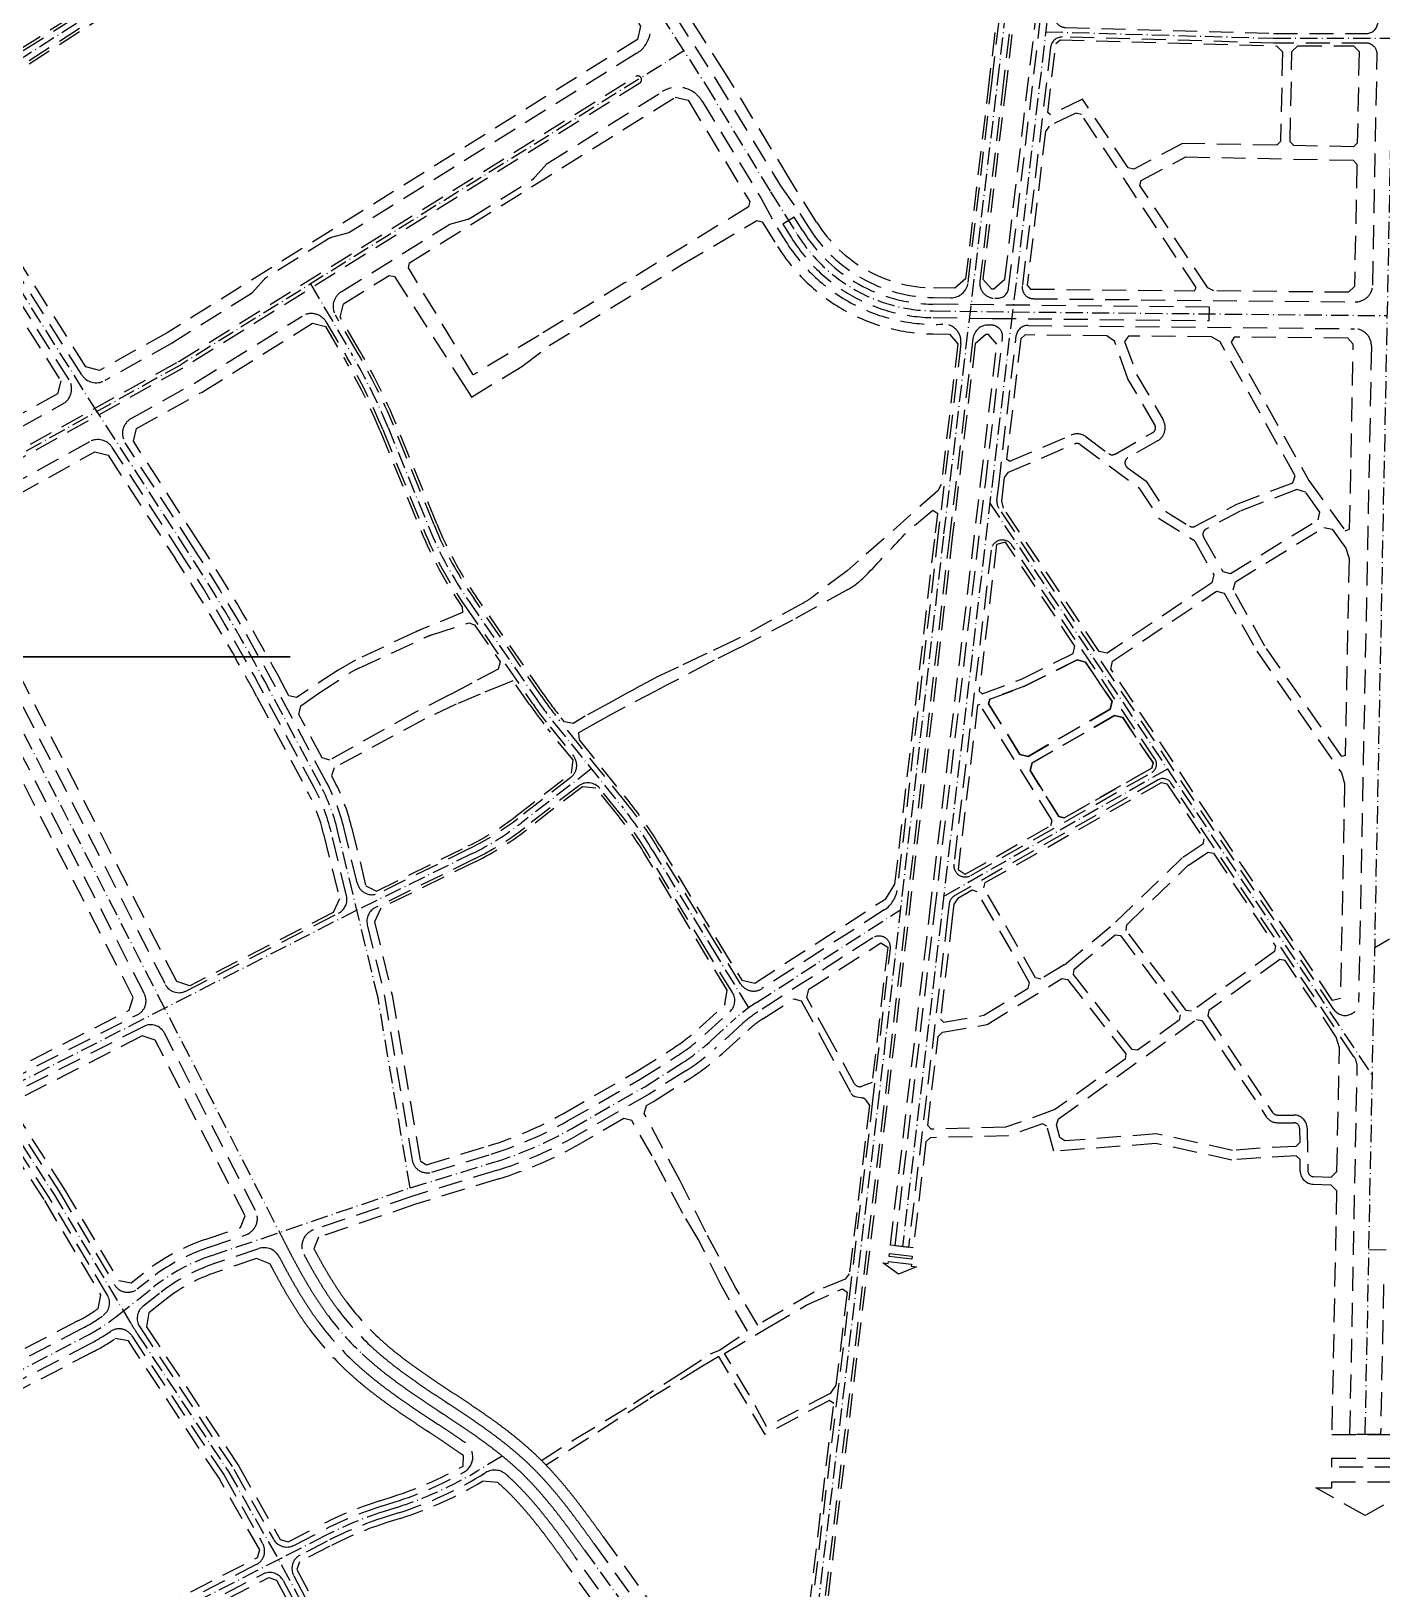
# Model space of a CAD drawing. Header units: metres. Extents: x 566107 to 571261, y 2062953 to 2068466.
# Drawn here: x 569239 to 569944, y 2065749 to 2066563 of the extents above; entities that cross this region are included whole.
import ezdxf

# ---------------------------------------------------------------- set-up
doc = ezdxf.new("R2010")
doc.units = ezdxf.units.M
doc.linetypes.add('ACAD_ISO10W100', pattern=[18.5, 12, -3, 0.5, -3])
doc.linetypes.add('HIDDEN', pattern=[0.375, 0.25, -0.125])
for name, color, linetype in [('Khung ban ve', 7, 'CONTINUOUS'), ('LogDg phu', 7, 'CONTINUOUS'), ('TimDg', 222, 'CONTINUOUS'), ('ViaHeSphu', 32, 'CONTINUOUS')]:
    doc.layers.add(name, color=color, linetype=linetype)

msp = doc.modelspace()

# ---------------------------------------------------------------- linework, layer by layer
at = {"layer": 'Khung ban ve', "color": 0, "const_width": 0.75}
msp.add_lwpolyline([(569373.93, 2066236.11), (569173.93, 2066236.11)], dxfattribs=at)
at = {"layer": 'LogDg phu', "linetype": 'HIDDEN', "ltscale": 50}
for points in [[(569757.92, 2066635.78), (569746.35, 2066536.52), (569733.96, 2066432.3, 0.44628), (569741.82, 2066423.35), (569743, 2066423.34, 0.383012), (569749.02, 2066428.64), (569809.77, 2066942.11)], [(569094.91, 2066653.18, -0.008508), (569100.56, 2066644.53), (569175.96, 2066524.8, 0.416479), (569187.05, 2066522.33), (569389.08, 2066651.75, 0.142158), (569424.67, 2066692.44), (569427.36, 2066698.2, -0.101158), (569451.92, 2066731.35, 0.365702), (569453.35, 2066741.57), (569423.42, 2066789), (569406.9, 2066815.34, 0.399213), (569380.22, 2066822.19), (569097.64, 2066664.66, 0.440068), (569094.91, 2066653.18)], [(569887.41, 2066561.64), (569935.84, 2066561.65, 0.408358), (569941.84, 2066567.53), (569942.31, 2066591.48, 0.404678), (569936.63, 2066597.59), (569831.05, 2066603.13), (569782.48, 2066604.91, 0.390594), (569776.3, 2066599.62), (569772.97, 2066571.46, 0.440566), (569778.75, 2066564.75), (569887.41, 2066561.64)], [(569941.5, 2066550.53, 0.420094), (569935.5, 2066556.65), (569887.34, 2066556.64), (569777.09, 2066559.8, 0.388132), (569770.96, 2066554.51), (569756.12, 2066429.86, 0.446338), (569762.01, 2066423.15), (569930.03, 2066421.46, 0.411372), (569939.12, 2066430.28), (569941.5, 2066550.53)], [(569205.45, 2066328.84), (569315.51, 2066390.25, 0.012156), (569315.63, 2066390.33), (569554.31, 2066539.17, -1), (569556.43, 2066535.77), (569317.75, 2066386.93, -0.012156), (569317.46, 2066386.76), (569207.4, 2066325.35)], [(569514.19, 2066203.3, -0.019002), (569505.02, 2066215.56), (569469.7, 2066266.72, -0.054154), (569448.99, 2066304.99), (569427.72, 2066357.06, 0.035759), (569408.82, 2066395.28), (569397.5, 2066414.56, -0.40639), (569400.5, 2066426.75), (569457.15, 2066462.08), (569466.56, 2066464.65, 0.072699), (569467.88, 2066465.23), (569500.51, 2066485.58, 0.072757), (569501.62, 2066486.52), (569508.06, 2066493.82), (569568.16, 2066531.3, -0.417676), (569588.92, 2066526.36), (569619.6, 2066475.84), (569628.17, 2066460.21), (569632.62, 2066453.07, 0.270605), (569714.72, 2066409.84, -0.46256), (569724.05, 2066399.78), (569712.27, 2066300.67), (569690.88, 2066114.87, -0.224783), (569684.09, 2066103.97), (569620.21, 2066062.87, -0.419828), (569609.07, 2066065.4), (569596.33, 2066086.06), (569565.5, 2066136.97, 0.03396), (569550.02, 2066159.01), (569514.19, 2066203.3)], [(569200.48, 2066337.78), (569255.1, 2066368.2, 0.430085), (569258.34, 2066380.86), (569181.86, 2066502.31, 0.416479), (569170.77, 2066504.78), (569141.5, 2066486.03)], [(569509.53, 2066199.52), (569521.68, 2066184.51, -0.420626), (569520.35, 2066173.15), (569492.63, 2066151.7, -0.050446), (569467.53, 2066136.05), (569420.14, 2066112.76, -0.480235), (569408.83, 2066118.06), (569402.01, 2066146.32, 0.063705), (569392.66, 2066170.86), (569366.14, 2066220.46, 0.021081), (569323.13, 2066293.29), (569287.71, 2066347.89, -0.434096), (569290.88, 2066360.65), (569324.75, 2066379.52), (569380.13, 2066414.05, -0.422081), (569392.65, 2066410.97), (569403.64, 2066392.25, -0.035759), (569422.17, 2066354.79), (569443.44, 2066302.72, 0.054154), (569464.77, 2066263.31), (569500.09, 2066212.15, 0.019002), (569509.53, 2066199.52)], [(569944.79, 2065908.44), (569943.24, 2065830.1), (569927.24, 2065830.09), (569931.03, 2066021.6, 0.15345), (569929.35, 2066027.35), (569833.76, 2066170.35, 0.393345), (569827.13, 2066171.91), (569720.92, 2066111.46, 0.238221), (569717.93, 2066106.95), (569717.1, 2066099.97), (569696.71, 2065927.75), (569689.76, 2065928.58), (569710.15, 2066100.79), (569736.86, 2066326.37), (569745.84, 2066402.67, 0.445916), (569739.94, 2066409.37), (569738.42, 2066409.39, 0.382858), (569730.4, 2066402.33), (569718.23, 2066299.97), (569683.74, 2066000.44), (569651.88, 2065734.71, 0.399567)], [(569918.89, 2066051.99), (569743.87, 2066313.81, -0.178644), (569742.9, 2066317.85), (569743.81, 2066325.55), (569753.03, 2066403.88, -0.383206), (569759.05, 2066409.18), (569929.58, 2066407.46, -0.41706), (569938.49, 2066398.28), (569931.71, 2066055.75, -0.733928), (569918.89, 2066051.99)], [(569199.98, 2066276.99), (569308.61, 2066065.12, 0.413652), (569319.37, 2066061.64), (569399.11, 2066102.33, 0.346904), (569403.25, 2066111.34), (569395.21, 2066144.68, 0.063705), (569386.49, 2066167.56), (569359.96, 2066217.15, 0.021081), (569317.26, 2066289.48), (569280.92, 2066345.5, 0.394607), (569268.99, 2066348.46), (569212.15, 2066316.81)], [(569545.36, 2066155.24), (569535.52, 2066167.4, 0.40783), (569524.4, 2066168.69), (569496.3, 2066146.96, -0.050446), (569470.17, 2066130.66), (569418.37, 2066105.2, 0.351137), (569414.12, 2066096.15), (569423.14, 2066058.74), (569437.57, 2065973.33, 0.452822), (569447.8, 2065967.01), (569478.79, 2065976.51, 0.05582), (569518.72, 2065993.8), (569556.64, 2066015.54), (569575.58, 2066027.56, 0.043511), (569590.41, 2066038.91), (569603.4, 2066050.76, 0.360387), (569604.81, 2066060.87), (569591.21, 2066082.93), (569560.37, 2066133.87, 0.03396), (569545.36, 2066155.24)], [(569645.6, 2065732.69), (569677.78, 2066001.14), (569687.28, 2066083.67, 0.632942), (569678.08, 2066089.4), (569617.97, 2066050.73, 0.042043), (569609.99, 2066044.59), (569596.48, 2066032.26, -0.043511), (569580.4, 2066019.97), (569561.3, 2066007.83), (569523.19, 2065986, -0.05582), (569481.42, 2065967.9), (569437.85, 2065954.55), (569386.03, 2065936.89, 0.462281), (569380.99, 2065924.14)], [(569187.89, 2065845.14), (569265.07, 2065885.4, 0.034007), (569276.14, 2065892.17, 0.391018), (569278.39, 2065902.79), (569248.02, 2065953.8), (569220.83, 2065995.98, 0.385022), (569210.47, 2065998.77), (569127.82, 2065956.59, 0.395531), (569124.11, 2065946.3), (569167.93, 2065844.81, 0.414616), (569178.46, 2065840.64, 0.017951), (569187.89, 2065845.14)], [(569368.16, 2065922.74, 0.370074), (569357.28, 2065927.1), (569333.85, 2065919.11, 0.084944), (569305.55, 2065903.73), (569296.97, 2065896.97, 0.390012), (569295.25, 2065886.27), (569344.41, 2065811.9), (569365.13, 2065775.36, 0.402233), (569375.75, 2065772.19), (569390.48, 2065779.76, -0.041462), (569421.54, 2065792.6), (569428.61, 2065794.86, 0.049885), (569464.59, 2065810.44, 0.554105), (569465.36, 2065825.68, 0.002155), (569462.37, 2065827.76, 0.002083), (569458.27, 2065830.54, 0.00125), (569454.14, 2065833.3, 0.000278), (569449.98, 2065836.06), (569448.2, 2065837.24, -0.000278), (569444.03, 2065840.01, -0.00125), (569439.85, 2065842.81, -0.002083), (569435.67, 2065845.65, -0.002917), (569431.51, 2065848.54, -0.00375), (569427.36, 2065851.49, -0.004583), (569423.26, 2065854.53, -0.005417), (569419.19, 2065857.66, -0.00625), (569415.19, 2065860.9, -0.007083), (569411.25, 2065864.25, -0.008056), (569407.41, 2065867.74, -0.044481), (569388.95, 2065888.4, -0.008056), (569385.91, 2065892.61, -0.007083), (569383.02, 2065896.89, -0.00625), (569380.25, 2065901.23, -0.005417), (569377.59, 2065905.62, -0.004583), (569375.03, 2065910.05, -0.00375), (569372.56, 2065914.49, -0.002917), (569370.15, 2065918.96, -0.001766), (569368.16, 2065922.74)], [(569380.99, 2065924.14, 0.002617), (569383.09, 2065920.25, 0.00375), (569385.48, 2065915.96, 0.004583), (569387.93, 2065911.72, 0.005417), (569390.45, 2065907.56, 0.00625), (569393.05, 2065903.47, 0.007083), (569395.76, 2065899.47, 0.008056), (569398.57, 2065895.57, 0.044481), (569415.61, 2065876.5, 0.008056), (569419.17, 2065873.27, 0.007083), (569422.85, 2065870.14, 0.00625), (569426.62, 2065867.09, 0.005417), (569430.48, 2065864.12, 0.004583), (569434.41, 2065861.21, 0.00375), (569438.4, 2065858.36, 0.002917), (569442.46, 2065855.55, 0.002083), (569446.55, 2065852.77, 0.00125), (569450.68, 2065850, 0.000278), (569454.84, 2065847.24), (569456.62, 2065846.06, -0.000278), (569460.79, 2065843.29, -0.00125), (569464.97, 2065840.49, -0.002083), (569469.15, 2065837.66, -0.002917), (569473.31, 2065834.77, -0.00375), (569477.46, 2065831.81, -0.004583), (569481.57, 2065828.77, -0.005417), (569485.63, 2065825.64, -0.00625), (569489.63, 2065822.4, -0.007083), (569493.57, 2065819.05, -0.008056), (569497.41, 2065815.56, -0.006646), (569500.4, 2065812.69, -0.008056), (569504.04, 2065808.98, -0.007083), (569507.54, 2065805.18, -0.00625), (569510.94, 2065801.31, -0.005417), (569514.22, 2065797.37, -0.004583), (569517.42, 2065793.38, -0.00375), (569520.53, 2065789.36, -0.002917), (569523.59, 2065785.31, -0.002083), (569526.58, 2065781.24, -0.00125), (569529.54, 2065777.17, -0.000278), (569532.47, 2065773.11), (569579.44, 2065708.02, 0.37514)], [(569192.05, 2065837.16), (569269.23, 2065877.42, 0.02985), (569279.92, 2065883.84, -0.418948), (569291.12, 2065881.65), (569339.29, 2065808.76), (569359.46, 2065773.2, -0.426665), (569356.15, 2065762.13), (569239.83, 2065702.53, -0.433649), (569227.46, 2065706.97), (569177.85, 2065821.86, -0.413873), (569182.01, 2065832.37, 0.018004), (569192.05, 2065837.16)], [(569475.86, 2065810.12, -0.061852), (569430.44, 2065789.14), (569423.37, 2065786.88, 0.041462), (569393.22, 2065774.43), (569379.1, 2065767.16, 0.418062), (569375.69, 2065756.3), (569390.59, 2065728.21, -0.110412)], [(569567.82, 2065703.61), (569522.74, 2065766.09, 0.000278), (569519.82, 2065770.14, 0.00125), (569516.9, 2065774.16, 0.002083), (569513.96, 2065778.14, 0.002917), (569510.99, 2065782.08, 0.00375), (569507.99, 2065785.96, 0.004583), (569504.93, 2065789.78, 0.005417), (569501.81, 2065793.52, 0.00625), (569498.61, 2065797.17, 0.007083), (569495.34, 2065800.72, 0.008056), (569491.97, 2065804.15, 0.006646), (569489.21, 2065806.8, 0.005918), (569486.6, 2065809.19, 0.332778), (569475.86, 2065810.12)], [(569239.68, 2065695.71), (569359.53, 2065757.12, -0.410011), (569370.24, 2065753.75), (569385.29, 2065725.4, -0.110412), (569390.03, 2065708.15), (569392.39, 2065659.1, 0.171019), (569407.18, 2065622.79), (569434.65, 2065591.82, -0.419091), (569433.87, 2065580.44), (569415.54, 2065564.72, -0.086546), (569387.34, 2065547.95), (569378.35, 2065544.53, -0.039553), (569363.87, 2065540.3), (569304.58, 2065527.94, -0.376849), (569287.35, 2065537.69), (569235.78, 2065685.96, -0.374116), (569239.68, 2065695.71)]]:
    msp.add_lwpolyline(points, format="xyb", dxfattribs=at)
for points in [[(569676.33, 2066848.5, 0.454094), (569664.89, 2066852.29), (569477.23, 2066741.65, 0.423085), (569474.53, 2066730.49), (569485.4, 2066713.27), (569564.88, 2066586.34), (569596.1, 2066537.64), (569629.82, 2066482.13), (569640.05, 2066467.62), (569644.5, 2066460.48, 0.255677), (569709.75, 2066423.76), (569718.79, 2066423.65, 0.383394), (569727.83, 2066431.58), (569740.39, 2066537.22), (569751.96, 2066636.48, 0.129356), (569745.02, 2066685.35)], [(569404.53, 2066457.55), (569395.24, 2066455.04, 0.073562), (569393.9, 2066454.46), (569361.31, 2066434.13, 0.072064), (569360.22, 2066433.21), (569353.68, 2066425.84), (569312.66, 2066400.26, -0.012369), (569312.45, 2066400.14), (569276.97, 2066380.38, -0.398518), (569264.98, 2066383.45), (569187.69, 2066506.19, -0.411952), (569190.14, 2066517.19), (569392.31, 2066646.69, 0.142158), (569430.11, 2066689.9), (569432.8, 2066695.67, -0.090512), (569452.94, 2066724.08, -0.477335), (569465.3, 2066722.63), (569475.24, 2066706.88), (569559.69, 2066572.02, -0.414778), (569554.92, 2066551.33)], [(569741.36, 2066419.88), (569709.71, 2066420.26, -0.255677), (569641.53, 2066458.62), (569637.08, 2066465.76), (569631.14, 2066462.06), (569635.59, 2066454.92, 0.255677), (569709.63, 2066413.26), (569740.4, 2066412.89), (569853.79, 2066411.72), (569853.86, 2066418.72)], [(569825.4, 2066182.85), (569750.77, 2066294.49, 0.696865), (569739.83, 2066291.86), (569720.41, 2066127.92, 0.61522), (569729.34, 2066122), (569823.72, 2066175.72, 0.435395)], [(569234.46, 2066183.45, 0.428813), (569223.34, 2066186.73), (569154.48, 2066147, 0.398039), (569151.34, 2066136.46), (569198.34, 2066043.43, 0.026185), (569205.99, 2066030.08), (569214.56, 2066016.79, 0.385022), (569224.92, 2066014), (569294.2, 2066049.36, 0.414775), (569297.68, 2066060.13)], [(569330.95, 2065927.63), (569350.61, 2065934.33, 0.457458), (569355.71, 2065946.96), (569308.18, 2066039.67, 0.413652), (569297.42, 2066043.14), (569230.17, 2066008.82, 0.44402), (569227.08, 2065997.36), (569253.12, 2065956.96), (569282.13, 2065908.24, 0.45295), (569293.95, 2065906.05), (569299.98, 2065910.8, -0.084944)]]:
    msp.add_lwpolyline(points, format="xyb", close=True, dxfattribs=at)
for points in [[(569698.08, 2065917.95), (569700.92, 2065917.61), (569691.52, 2065913.78), (569683.3, 2065919.69), (569686.14, 2065919.36), (569686.27, 2065920.44), (569698.21, 2065919.03)], [(569686.78, 2065924.66), (569698.7, 2065923.24), (569698.53, 2065921.62), (569686.59, 2065923.03)], [(569917.74, 2065817.71), (569952.75, 2065817.72), (569952.83, 2065812.95), (569917.75, 2065812.93)], [(569952.8, 2065802.16), (569961.15, 2065802.17), (569935.22, 2065787.83), (569909.36, 2065802.14), (569917.72, 2065802.14), (569917.71, 2065805.32), (569952.79, 2065805.34)]]:
    msp.add_lwpolyline(points, close=True, dxfattribs=at)
at = {"layer": 'TimDg', "linetype": 'ACAD_ISO10W100', "ltscale": 0.75}
for p, q in [((569813.2, 2066941.24), (569751.08, 2066416.26)), ((569935.24, 2065830.1), (569953.79, 2066767.22)), ((569768.39, 2066562.55), (569887.37, 2066559.14)), ((569887.37, 2066559.14), (569949.67, 2066559.16)), ((569750.96, 2066416.26), (569693.58, 2065928.12)), ((569739.2, 2066316.3), (569938.95, 2066017.48)), ((569831.96, 2066177.54), (569715.05, 2066110.99)), ((569940.27, 2066084.29), (570077.67, 2066166.96)), ((569937.15, 2065926.71), (570945.78, 2065900.62))]:
    msp.add_line(p, q, dxfattribs=at)
for points in [[(568984.39, 2067558.09, 0.022574), (568997.34, 2067545.52), (569004.71, 2067538.99, -0.066696), (569030.75, 2067508.83), (569066.12, 2067454.72, -0.03603), (569076.6, 2067435.85), (569099.61, 2067386.31), (569124.28, 2067332.65), (569143.6, 2067291.28), (569180.11, 2067221.43), (569208.11, 2067171.12), (569242.2, 2067110.84), (569288.32, 2067026.7), (569340.15, 2066936.23), (569384.98, 2066861.6), (569428.5, 2066792.19), (569480.32, 2066710.07), (569559.81, 2066583.13), (569591.01, 2066534.47), (569624.71, 2066478.98), (569638.56, 2066456.77, 0.255677), (569709.67, 2066416.76), (569750.96, 2066416.26), (569946.81, 2066414.29)], [(569436.46, 2065958.83), (569419.71, 2066058.04), (569398.61, 2066145.5, 0.063705), (569389.58, 2066169.21), (569363.05, 2066218.81, 0.021081), (569320.2, 2066291.39), (569273.2, 2066363.83), (569085.61, 2066661.71, 0.042342), (569070.33, 2066681.95), (568996.09, 2066764.7, -0.07497), (568963.32, 2066814.53), (568886.57, 2066981.04), (568801.42, 2067173.12), (568783.08, 2067218.92), (568756.05, 2067284.09), (568726.98, 2067363.66)], [(569778.83, 2067126.42), (569736.12, 2066934.46, -0.207332), (569689.33, 2066870.18), (569469.93, 2066740.83, 0.151613), (569430.08, 2066696.94), (569427.39, 2066691.17, -0.142158), (569390.69, 2066649.22), (569095.09, 2066459.86)], [(569621.21, 2065504.02), (569680.76, 2066000.79), (569715.25, 2066300.32), (569743.37, 2066536.87), (569754.94, 2066636.13, 0.129356)], [(569579.46, 2066552.49), (569316.69, 2066388.63, -0.012156), (569316.48, 2066388.51), (569007.71, 2066216.21), (568836.95, 2066117, -0.050684), (568652.73, 2066033.61), (568203.78, 2065882.94), (567811.81, 2065759.32)], [(569384.44, 2066430.88), (569406.23, 2066393.77, -0.035759), (569424.94, 2066355.93), (569446.21, 2066303.86, 0.054154), (569467.24, 2066265.01), (569502.56, 2066213.85, 0.019002), (569511.86, 2066201.41), (569547.69, 2066157.13, -0.03396), (569562.94, 2066135.42), (569593.77, 2066084.5), (569613.17, 2066053.03)], [(569171.52, 2066319.35), (569368.54, 2065935.09, 0.000278), (569370.83, 2065930.64, 0.00125), (569373.12, 2065926.2, 0.002083), (569375.45, 2065921.77, 0.002917), (569377.83, 2065917.37, 0.00375), (569380.26, 2065913, 0.004583), (569382.76, 2065908.67, 0.005417), (569385.35, 2065904.4, 0.00625), (569388.04, 2065900.18, 0.007083), (569390.84, 2065896.04, 0.008056), (569393.76, 2065891.98, 0.044481), (569411.51, 2065872.12, 0.008056), (569415.21, 2065868.76, 0.007083), (569419.02, 2065865.52, 0.00625), (569422.9, 2065862.37, 0.005417), (569426.87, 2065859.32, 0.004583), (569430.89, 2065856.35, 0.00375), (569434.96, 2065853.45, 0.002917), (569439.06, 2065850.6, 0.002083), (569443.2, 2065847.79, 0.00125), (569447.36, 2065845.01, 0.000278), (569451.52, 2065842.24), (569453.3, 2065841.06, -0.000278), (569457.46, 2065838.29, -0.00125), (569461.62, 2065835.51, -0.002083), (569465.76, 2065832.71, -0.002917), (569469.86, 2065829.86, -0.00375), (569473.93, 2065826.95, -0.004583), (569477.96, 2065823.98, -0.005417), (569481.92, 2065820.93, -0.00625), (569485.81, 2065817.79, -0.007083), (569489.61, 2065814.54, -0.008056), (569493.31, 2065811.18, -0.006646), (569496.19, 2065808.42, -0.008056), (569499.69, 2065804.85, -0.007083), (569503.08, 2065801.17, -0.00625), (569506.37, 2065797.41, -0.005417), (569509.58, 2065793.57, -0.004583), (569512.7, 2065789.67, -0.00375), (569515.76, 2065785.72, -0.002917), (569518.77, 2065781.72, -0.002083), (569521.74, 2065777.7, -0.00125), (569524.68, 2065773.66, -0.000278), (569527.61, 2065769.6), (569583.73, 2065691.81)], [(569531.08, 2066177.65), (569494.47, 2066149.33, -0.050446), (569468.85, 2066133.36), (569408.68, 2066103.78)], [(569143.75, 2066144.84), (569195.67, 2066042.08, 0.026185), (569203.47, 2066028.45), (569250.57, 2065955.38), (569290.43, 2065888.42, 0.011773), (569294.19, 2065882.44), (569341.85, 2065810.33), (569369.35, 2065761.83), (569387.94, 2065726.81, -0.110412), (569393.02, 2065708.3), (569395.38, 2065659.25, 0.171019), (569409.42, 2065624.78), (569455.27, 2065573.09), (569487.48, 2065537.61, -0.105092), (569496.69, 2065521.81), (569504.48, 2065498.17, 0.064723), (569510.73, 2065485.16), (569522.61, 2065466.89), (569556.53, 2065426.67, -0.048773), (569561.39, 2065419.62), (569601.85, 2065346.53)], [(568224.63, 2065550.43), (568690.68, 2065689.41), (569163.46, 2065830.39, 0.047791), (569189.97, 2065841.15), (569267.15, 2065881.41, 0.046673), (569282.8, 2065891.53), (569302.76, 2065907.26, -0.084944), (569332.4, 2065923.37), (569436.46, 2065958.83), (569480.1, 2065972.2, 0.05582), (569520.95, 2065989.9), (569558.97, 2066011.68), (569577.99, 2066023.76, 0.043511), (569593.45, 2066035.58), (569606.64, 2066047.63, -0.03515), (569617.36, 2066055.69), (569692.66, 2066104.14)], [(569408.66, 2066103.84), (569093.31, 2065942.91, -0.046747), (569058.63, 2065929.12), (568564.18, 2065784.26), (568255.9, 2065693.94)], [(569484.54, 2065818.82), (569471.84, 2065811.18, -0.058273), (569429.52, 2065792), (569422.46, 2065789.74, 0.041462), (569391.85, 2065777.09), (569369.68, 2065765.7, -0.000312), (569369.34, 2065765.52), (569217.24, 2065687.58, -0.031435), (569182.69, 2065672.54), (568915.33, 2065575.59)]]:
    msp.add_lwpolyline(points, format="xyb", dxfattribs=at)
at = {"layer": 'ViaHeSphu', "linetype": 'HIDDEN', "ltscale": 50}
for points in [[(569759.41, 2066635.61), (569747.84, 2066536.35), (569735.6, 2066433.42), (569740.03, 2066428.37), (569741.36, 2066428.36), (569747.06, 2066433.37), (569807.33, 2066942.73)], [(569142.31, 2066484.77), (569172.47, 2066504.08), (569176.59, 2066503.16), (569254.03, 2066380.19), (569252.33, 2066373.52), (569197.56, 2066343.02)], [(569783.65, 2066241.71), (569747.4, 2066295.93), (569742.69, 2066294.8), (569733.61, 2066218.14), (569735.25, 2066216.85), (569755.73, 2066224.42), (569782.63, 2066237.88), (569783.65, 2066241.71)], [(569771.73, 2066150.73), (569734.05, 2066211.17), (569732.75, 2066210.88), (569722.6, 2066125.1), (569726.35, 2066122.6), (569771.05, 2066148.04), (569771.73, 2066150.73)], [(569778.08, 2066075.34), (569765.83, 2066067.82), (569763.13, 2066068.51), (569736.1, 2066115.49), (569736.84, 2066118.22), (569828.81, 2066170.57), (569831.66, 2066169.89), (569850.93, 2066141.07), (569850.37, 2066138.3), (569839.63, 2066131.19)], [(569804.84, 2066097.52), (569839.71, 2066131.25)], [(569842.86, 2066127.33), (569853.15, 2066134.14), (569855.93, 2066133.58), (569888.35, 2066085.09), (569887.84, 2066082.26), (569844.58, 2066051.12), (569841.76, 2066051.55), (569810.46, 2066093.24), (569810.69, 2066096.23), (569842.78, 2066127.27)], [(569778.14, 2066075.38), (569804.81, 2066097.5)], [(569921.74, 2066032.05), (569920.13, 2066037.54), (569894.46, 2066075.94)], [(569908.08, 2065960.71), (569917.32, 2065960.47), (569920.26, 2065957.39), (569917.74, 2065830.09), (569952.75, 2065830.11)], [(569600.61, 2065872.37), (569623.96, 2065886.29), (569643.68, 2065897.69), (569659.87, 2065905.04), (569662.3, 2065906.14), (569664.67, 2065904.41), (569658.85, 2065855.82), (569655.83, 2065851.46), (569622.51, 2065834.21), (569613.56, 2065850.86), (569600.59, 2065872.39)], [(569644.88, 2065739.26), (569657.71, 2065846.31), (569655.42, 2065847.88), (569621.86, 2065830.06), (569597.67, 2065870.81), (569588.29, 2065865.23), (569560.73, 2065848.19), (569529.67, 2065828.19), (569507.49, 2065814.05)]]:
    msp.add_lwpolyline(points, dxfattribs=at)
for points in [[(569720.96, 2066428.62), (569709.81, 2066428.75, -0.255677), (569648.74, 2066463.12), (569634.93, 2066485.27), (569601.19, 2066540.82), (569569.95, 2066589.55), (569490.48, 2066716.46), (569478.77, 2066735.01), (569480.41, 2066741.78), (569667.75, 2066852.23), (569674, 2066850.16), (569743.63, 2066684.77, -0.129356), (569750.47, 2066636.65), (569738.9, 2066537.4), (569726.55, 2066433.53)], [(569425.51, 2066435.28), (569428.29, 2066434.65), (569464.38, 2066378.3), (569467.39, 2066373.54), (569468.5, 2066371.78), (569494.75, 2066387.71), (569509.04, 2066398.65), (569578.72, 2066441.12), (569617.6, 2066463.92), (569620.38, 2066463.24), (569628.38, 2066450.42, 0.255677), (569709.52, 2066404.76), (569718.11, 2066404.65), (569722.52, 2066399.63), (569713.79, 2066326.15), (569712.05, 2066322.84), (569670.68, 2066286.25), (569664.61, 2066281.13), (569646.7, 2066267.5, -0.03758), (569641.66, 2066264.23), (569606.1, 2066244.79), (569591.46, 2066237.85), (569590.22, 2066237.27), (569576.4, 2066230.78), (569564.88, 2066225.36), (569553.76, 2066219.32), (569550.37, 2066217.46), (569540.06, 2066211.81), (569527.81, 2066205.1), (569521.53, 2066201.33), (569517.07, 2066202.12), (569515.36, 2066204.24, -0.019002), (569506.26, 2066216.41), (569470.94, 2066267.57, -0.054154), (569450.38, 2066305.56), (569429.11, 2066357.63, 0.035759), (569410.11, 2066396.04), (569399.91, 2066413.42), (569401.62, 2066420.38)], [(569636.2, 2066255.24), (569608.38, 2066240.8), (569595.27, 2066234.31), (569592.97, 2066233.1), (569576.54, 2066224.52), (569570.72, 2066221.48), (569564.9, 2066218.44), (569548.62, 2066209.94), (569541.73, 2066206.14), (569534.39, 2066202.1), (569524.48, 2066196.45), (569524.66, 2066192.74), (569551.19, 2066159.96, -0.03396), (569566.78, 2066137.75), (569597.61, 2066086.84), (569609.62, 2066067.36), (569616.45, 2066065.81), (569684.89, 2066109.84), (569689.67, 2066117.51), (569710.78, 2066300.85), (569711.97, 2066310.82), (569709.44, 2066312.55), (569694.58, 2066299.96, -0.005278), (569674.39, 2066278.53, -0.074067), (569665.05, 2066271.33)], [(569229.52, 2066179.92), (569222.91, 2066181.87), (569154.94, 2066142.64), (569153.69, 2066138.47), (569201.02, 2066044.78, 0.026185), (569208.51, 2066031.7), (569217.36, 2066017.99), (569221.65, 2066016.83), (569289.72, 2066051.56), (569291.89, 2066058.28)], [(569655.64, 2066036.75), (569643.59, 2066058.3), (569644.65, 2066062.54), (569682.23, 2066086.72), (569685.86, 2066084.46), (569677.73, 2066013.85), (569674.5, 2066012.62), (569672.16, 2066011.84, -0.362668), (569668.58, 2066013.24)], [(569665.82, 2065913.97), (569663.73, 2065911.21), (569647.43, 2065904.41), (569617.98, 2065887.21), (569606.54, 2065906.52), (569590.93, 2065935.63), (569577.36, 2065962.82), (569558.71, 2065997.71), (569559.9, 2066001.84), (569563.62, 2066003.98), (569582.82, 2066016.17, 0.043511), (569599.51, 2066028.94), (569612.74, 2066041.01, -0.042043), (569620.73, 2066047.15), (569636.8, 2066057.49), (569640.76, 2066056.48), (569651.72, 2066036.38), (569666.73, 2066008.12, 0.228388), (569668.83, 2066006.58), (569672.58, 2066005.88, -0.202082), (569674.52, 2066004.59), (569676.35, 2066001.85)], [(569245.47, 2065952.22), (569274.78, 2065902.98), (569273.33, 2065895.69, -0.033312), (569262.99, 2065889.39), (569185.81, 2065849.13, -0.015299), (569178.04, 2065845.37), (569171.46, 2065848.01), (569128.72, 2065946.96), (569131.19, 2065953.83), (569213.73, 2065995.95), (569218.03, 2065994.79)], [(569363.26, 2065919.16), (569356.22, 2065921.98), (569335.3, 2065914.85, 0.084944), (569308.33, 2065900.19), (569299.97, 2065893.6), (569298.8, 2065886.34), (569346.97, 2065813.47), (569368.63, 2065775.27), (569372.78, 2065774.04), (569389.11, 2065782.43, -0.041462), (569420.63, 2065795.46), (569427.7, 2065797.72, 0.051316), (569464.1, 2065813.6), (569464.37, 2065819.05, 0.001333), (569462.97, 2065820.04, 0.002917), (569458.97, 2065822.81, 0.002083), (569454.92, 2065825.56, 0.00125), (569450.82, 2065828.3, 0.000278), (569446.66, 2065831.06), (569444.89, 2065832.24, -0.000278), (569440.71, 2065835.02, -0.00125), (569436.5, 2065837.83, -0.002083), (569432.28, 2065840.7, -0.002917), (569428.06, 2065843.63, -0.00375), (569423.84, 2065846.64, -0.004583), (569419.65, 2065849.74, -0.005417), (569415.48, 2065852.95, -0.00625), (569411.36, 2065856.28, -0.007083), (569407.3, 2065859.74, -0.008056), (569403.31, 2065863.36, -0.044481), (569384.14, 2065884.81, -0.008056), (569380.99, 2065889.18, -0.007083), (569378, 2065893.6, -0.00625), (569375.15, 2065898.07, -0.005417), (569372.43, 2065902.57, -0.004583), (569369.81, 2065907.09, -0.00375), (569367.29, 2065911.62, -0.002917), (569364.86, 2065916.14, -0.001394)], [(569232.11, 2065707.55), (569238.54, 2065705.24), (569356.75, 2065765.81), (569357.94, 2065769.79), (569336.73, 2065807.19), (569289.33, 2065878.91), (569282.52, 2065880.16, -0.029989), (569271.32, 2065873.43), (569194.13, 2065833.17, -0.015638), (569185.18, 2065828.85), (569182.56, 2065822.3)]]:
    msp.add_lwpolyline(points, format="xyb", close=True, dxfattribs=at)
for points in [[(569426, 2066698.84, -0.091312), (569447.94, 2066729.68), (569448.94, 2066737.31), (569418.34, 2066785.8), (569400.07, 2066814.95), (569386.02, 2066818.55), (569101.26, 2066659.81), (569099.7, 2066653.23, -0.006361), (569103.95, 2066646.67), (569181.23, 2066523.95), (569185.35, 2066523.03), (569388.27, 2066653.01, 0.142158), (569423.31, 2066693.07), (569426, 2066698.84)], [(569556.74, 2066565.43), (569555.15, 2066558.55), (569309.51, 2066405.37), (569274.19, 2066385.7), (569267.16, 2066387.49), (569189.22, 2066511.25), (569190.15, 2066515.41), (569393.12, 2066645.43, 0.142158), (569431.47, 2066689.27), (569434.16, 2066695.03, -0.086349), (569452.87, 2066721.9), (569459.15, 2066721.13), (569470.16, 2066703.69), (569535.83, 2066598.81), (569556.74, 2066565.43)], [(569463.53, 2066262.46), (569463.73, 2066262.17), (569463.77, 2066259.21), (569441.3, 2066249.99, 0.01238), (569439.49, 2066249.2), (569408.02, 2066234.43), (569398.87, 2066229.2), (569377.08, 2066214.82), (569373.16, 2066215.81), (569369.66, 2066222.34, 0.021081), (569326.49, 2066295.47), (569291.97, 2066348.68), (569293.61, 2066355.31), (569327.8, 2066374.35), (569385.5, 2066410.32), (569392.27, 2066408.66), (569402.35, 2066391.49, -0.035759), (569420.78, 2066354.23), (569442.05, 2066302.16, 0.054154), (569463.53, 2066262.46)], [(569908.1, 2065960.71, -0.4015), (569901.29, 2065967.59), (569901.18, 2065973.6), (569899.15, 2065975.5), (569880.68, 2065974.59), (569865.54, 2065973.38), (569825.95, 2065982.01), (569772.61, 2065977.93), (569769.03, 2065991.1), (569766.62, 2065992.35), (569748.85, 2065986.01), (569708, 2065985.01), (569705.77, 2065982.97), (569699.19, 2065927.46), (569687.28, 2065928.87), (569707.67, 2066101.08), (569734.38, 2066326.66), (569742.93, 2066399.37), (569738.52, 2066404.39), (569737.13, 2066404.4), (569731.57, 2066399.52), (569719.72, 2066299.8), (569685.23, 2066000.26), (569653.82, 2065738.23)], [(569789.43, 2066351), (569801.29, 2066342.23, 0.296504), (569804.56, 2066342.03), (569824.23, 2066353.2, 0.417852), (569825.34, 2066357.32), (569811.29, 2066381.37), (569804.25, 2066400.91), (569800.24, 2066403.76), (569757.59, 2066404.19), (569755.35, 2066402.23), (569747.98, 2066339.54), (569749.58, 2066338.34), (569781.54, 2066351.92, -0.265664), (569789.43, 2066351)], [(569826.7, 2066348.85), (569811.27, 2066340.09, 0.54261), (569810.97, 2066335.07), (569820.76, 2066327.84), (569831.13, 2066311.98), (569843.43, 2066304.38, 0.266504), (569846.41, 2066304.28), (569868.26, 2066315.89), (569897.34, 2066326.98), (569898.68, 2066330.66), (569859.43, 2066400.57), (569854.96, 2066403.21), (569811.57, 2066403.65), (569809.59, 2066400.86), (569815.84, 2066383.49), (569829.66, 2066359.85, -0.417852), (569826.7, 2066348.85)], [(569215.07, 2066311.57), (569271.74, 2066343.13), (569278.83, 2066341.37), (569313.9, 2066287.3, -0.021081), (569356.44, 2066215.27), (569382.96, 2066165.68, -0.063705), (569391.32, 2066143.74), (569399.53, 2066109.69), (569396.25, 2066102.56), (569321.37, 2066064.35), (569314.64, 2066066.52), (569205.32, 2066279.72)], [(569786.45, 2066346.98), (569817.06, 2066324.35), (569827.55, 2066308.31), (569845.42, 2066297.27, -0.126821), (569846.46, 2066296.18), (569856.12, 2066279.04), (569855.1, 2066274.75), (569800.51, 2066238.07), (569796.36, 2066238.9), (569746.25, 2066313.84), (569745.38, 2066317.49), (569746.3, 2066325.26), (569746.84, 2066329.85), (569748.91, 2066332.62), (569783.5, 2066347.32, -0.265664), (569786.45, 2066346.98)], [(569850.83, 2066298.62), (569860.92, 2066280.7), (569864.95, 2066279.65), (569910.7, 2066307.72), (569911.51, 2066311.73), (569904.01, 2066322.14), (569899.45, 2066323.5), (569869.92, 2066312.24), (569852.04, 2066302.74, 0.42138), (569850.83, 2066298.62)], [(569404.83, 2066227.55, -0.034633), (569409.68, 2066230.21), (569443.55, 2066245.86, -0.028774), (569447.83, 2066247.55), (569467.11, 2066253.89), (569470.15, 2066252.87), (569483.51, 2066233.52), (569482.51, 2066229.74), (569468.63, 2066222.44), (569457.4, 2066216.39), (569439.27, 2066207.29), (569394.53, 2066182.22), (569390.49, 2066183.4), (569378.36, 2066206.08), (569379.38, 2066210.48), (569388.72, 2066217.2), (569404.83, 2066227.55)], [(569508.36, 2066198.58, -0.019002), (569498.85, 2066211.29), (569490.18, 2066223.55), (569487.16, 2066222.34), (569473.01, 2066216.7), (569460.56, 2066211.4), (569444.02, 2066203.61), (569396.72, 2066178.13), (569395.49, 2066174.06), (569396.19, 2066172.75, -0.063705), (569405.9, 2066147.26), (569413.32, 2066116.52), (569418.98, 2066113.86), (569466.86, 2066137.39, 0.050446), (569491.71, 2066152.89), (569520.74, 2066175.34), (569521.55, 2066182.29), (569508.36, 2066198.58)], [(569544.19, 2066154.3), (569533.5, 2066167.51), (569526.4, 2066168.34), (569497.22, 2066145.77, -0.050446), (569470.83, 2066129.32), (569421.14, 2066104.9), (569417.83, 2066097.83), (569427.06, 2066059.54), (569441.69, 2065972.96), (569445.05, 2065970.88), (569477.47, 2065980.81, 0.05582), (569516.48, 2065997.71), (569554.32, 2066019.39), (569573.17, 2066031.36, 0.043511), (569587.38, 2066042.23), (569600.57, 2066054.27, -0.001048), (569600.88, 2066054.55), (569602.08, 2066062.08), (569559.09, 2066133.09, 0.03396), (569544.19, 2066154.3)], [(569897.9, 2065996.89, -0.409389), (569904.91, 2065990.01), (569905.29, 2065967.66, 0.4015), (569908.21, 2065964.71), (569917.4, 2065964.47), (569920.46, 2065967.39), (569921.74, 2066032.05), (569920.13, 2066037.54), (569893.35, 2066077.6), (569890.62, 2066078.1), (569853.58, 2066051.43), (569853.07, 2066048.6), (569886.87, 2065998.21, 0.250152), (569889.36, 2065996.89), (569897.9, 2065996.89)], [(569889.36, 2065992.89), (569897.91, 2065992.89, -0.409389), (569900.91, 2065989.94), (569901.03, 2065982.6), (569899.07, 2065980.5), (569880.36, 2065979.58), (569865.88, 2065978.42), (569826.3, 2065987.05), (569778.35, 2065983.38), (569775.83, 2065985.16), (569774.01, 2065991.84), (569775.11, 2065994.94), (569847.09, 2066046.76), (569849.82, 2066046.26), (569883.54, 2065995.99, 0.250152), (569889.36, 2065992.89)], [(569347.92, 2065938.17), (569350.37, 2065944.23), (569303.3, 2066036.04), (569296.56, 2066038.21), (569229.82, 2066004.16), (569228.77, 2066000.27), (569255.67, 2065958.54), (569284.29, 2065910.47), (569290.77, 2065909.27), (569297.19, 2065914.33, -0.084944), (569329.5, 2065931.89), (569347.92, 2065938.17)], [(569505.06, 2065816.52), (569522.21, 2065827.5), (569538.83, 2065837.48), (569553.09, 2065846.26), (569578.16, 2065862.2), (569593.31, 2065872.1), (569597.98, 2065874.15), (569612.59, 2065883.98), (569598.69, 2065908.4), (569586.92, 2065932.09), (569578.93, 2065945.49), (569562.84, 2065975.63), (569552.19, 2065993.97), (569548.08, 2065995.07), (569525.43, 2065982.09, -0.05582), (569482.74, 2065963.6), (569439.23, 2065950.27), (569388.67, 2065933.04), (569386.26, 2065927, 0.002643), (569388.36, 2065923.13, 0.00375), (569390.7, 2065918.91, 0.004583), (569393.09, 2065914.78, 0.005417), (569395.55, 2065910.72, 0.00625), (569398.07, 2065906.76, 0.007083), (569400.68, 2065902.9, 0.008056), (569403.38, 2065899.15, 0.044481), (569419.71, 2065880.88, 0.008056), (569423.13, 2065877.78, 0.007083), (569426.68, 2065874.76, 0.00625), (569430.33, 2065871.8, 0.005417), (569434.09, 2065868.91, 0.004583), (569437.93, 2065866.07, 0.00375), (569441.85, 2065863.27, 0.002917), (569445.85, 2065860.5, 0.002083), (569449.9, 2065857.75, 0.00125), (569454.01, 2065855, 0.000278), (569458.16, 2065852.24), (569459.93, 2065851.06, -0.000278), (569464.11, 2065848.29, -0.00125), (569468.32, 2065845.47, -0.002083), (569472.54, 2065842.61, -0.002917), (569476.76, 2065839.68, -0.00375), (569480.98, 2065836.67, -0.004583), (569485.18, 2065833.56, -0.005417), (569489.34, 2065830.35, -0.00625), (569493.46, 2065827.02, -0.007083), (569497.53, 2065823.56, -0.008056), (569501.51, 2065819.94, -0.006646), (569504.62, 2065816.96, -0.008056), (569508.39, 2065813.11, -0.007083), (569512.01, 2065809.19, -0.00625), (569515.5, 2065805.2, -0.005417), (569518.87, 2065801.16, -0.004583), (569522.13, 2065797.09, -0.00375), (569525.31, 2065792.99, -0.002917), (569528.4, 2065788.89, -0.002083), (569531.43, 2065784.78, -0.00125), (569534.4, 2065780.69, -0.000278), (569537.34, 2065776.63), (569585.69, 2065709.61)], [(569564.99, 2065697.29), (569517.88, 2065762.58, 0.000278), (569514.96, 2065766.62, 0.00125), (569512.05, 2065770.62, 0.002083), (569509.14, 2065774.56, 0.002917), (569506.22, 2065778.44, 0.00375), (569503.27, 2065782.25, 0.004583), (569500.28, 2065785.98, 0.005417), (569497.24, 2065789.62, 0.00625), (569494.15, 2065793.16, 0.007083), (569490.98, 2065796.59, 0.008056), (569487.75, 2065799.88, 0.006646), (569485.11, 2065802.42, 0.006622), (569482.31, 2065804.98), (569474.25, 2065805.63, -0.057304), (569431.35, 2065786.28), (569424.28, 2065784.03, 0.041462), (569394.6, 2065771.76), (569378.63, 2065763.55), (569377.37, 2065759.53), (569393.24, 2065729.62, -0.110412)], [(569376.75, 2065548.74, -0.039553), (569362.95, 2065544.7), (569299.52, 2065531.48), (569292.99, 2065535.18), (569239.51, 2065688.91), (569241.2, 2065693.12), (569362.61, 2065755.33), (569366.69, 2065754.05), (569382.64, 2065724, -0.110412), (569387.03, 2065708.01), (569389.39, 2065658.96, 0.171019), (569404.94, 2065620.8), (569431.46, 2065590.89), (569430.99, 2065583.89), (569412.61, 2065568.13, -0.086546), (569385.74, 2065552.16), (569376.75, 2065548.74)]]:
    msp.add_lwpolyline(points, format="xyb", dxfattribs=at)
for points in [[(569775.94, 2066558.33), (569889.03, 2066555.09), (569891.97, 2066552.01), (569891.05, 2066505.22), (569889.01, 2066503.26), (569839.88, 2066504.23), (569814.34, 2066490.73), (569811.47, 2066491.46), (569787.63, 2066527.37), (569770.96, 2066519.2), (569769.4, 2066520.31), (569773.7, 2066556.4)], [(569896.98, 2066552.14), (569900.03, 2066555.14), (569929.09, 2066555.15), (569932.03, 2066552.15), (569931.09, 2066504.42), (569929.05, 2066502.46), (569898, 2066503.08), (569896.04, 2066505.12)], [(569613.79, 2066473.84), (569613.12, 2066471.09), (569548.44, 2066431.38), (569503.68, 2066403.98), (569469.44, 2066383.33), (569435.55, 2066439.18), (569436.21, 2066441.95), (569574.82, 2066528.38), (569581.66, 2066526.75)], [(569770.26, 2066513.29), (569768.22, 2066510.42), (569758.67, 2066430.17), (569760.43, 2066428.17), (569846.06, 2066427.3), (569846.95, 2066428.95), (569787, 2066519.29), (569784.1, 2066520.07)], [(569841.55, 2066497.2), (569928.91, 2066495.47), (569930.87, 2066493.43), (569929.6, 2066429.46), (569926.54, 2066426.49), (569856.1, 2066427.2), (569852.99, 2066428.89), (569817.57, 2066482.26), (569818.23, 2066484.87)], [(569866.72, 2066403.09), (569865.19, 2066400.51), (569905.77, 2066328.24), (569924.68, 2066302), (569927.1, 2066302.75), (569929.01, 2066399.47), (569926.07, 2066402.5)], [(569866.32, 2066271.11), (569867.4, 2066275.29), (569913.63, 2066303.66), (569917.95, 2066302.79), (569925.1, 2066292.86), (569926.79, 2066287.43), (569924.76, 2066184.57), (569922.98, 2066184.03), (569882.82, 2066241.79)], [(569922.81, 2066175.51), (569924.47, 2066170.05), (569922.25, 2066057.78), (569918.22, 2066056.6), (569802.47, 2066229.75), (569803.29, 2066233.92), (569857.56, 2066270.38), (569861.52, 2066269.44), (569878.62, 2066239.07)], [(569754.95, 2066185.21), (569738.45, 2066211.67), (569739.26, 2066214.07), (569757.33, 2066220.75), (569784.87, 2066234.53), (569789.22, 2066233.37), (569803.01, 2066212.74), (569802.08, 2066208.76), (569759.14, 2066184.15)], [(569803.01, 2066212.74), (569789.22, 2066233.37), (569784.87, 2066234.53), (569757.33, 2066220.75), (569739.26, 2066214.07), (569738.45, 2066211.67), (569754.95, 2066185.21), (569759.14, 2066184.15), (569802.08, 2066208.76)], [(569804.3, 2066205.42), (569808.57, 2066204.42), (569824.42, 2066180.72), (569823.79, 2066178.07), (569778, 2066152), (569775.21, 2066152.71), (569760.24, 2066176.72), (569761.26, 2066180.76)], [(569808.57, 2066204.42), (569804.3, 2066205.42), (569761.26, 2066180.76), (569760.24, 2066176.72), (569775.21, 2066152.71), (569778, 2066152), (569823.79, 2066178.07), (569824.42, 2066180.72)], [(569719.59, 2066099.67), (569713.35, 2066046.99), (569715.08, 2066045.35), (569736.02, 2066048.95), (569759.26, 2066063.21), (569759.97, 2066065.99), (569732.62, 2066113.51), (569729.89, 2066114.26), (569722.43, 2066110.01), (569720.46, 2066107.04)], [(569816.33, 2066030.77), (569813.47, 2066031.18), (569782.86, 2066070.2), (569783.16, 2066073.05), (569804.7, 2066090.92), (569807.44, 2066090.59), (569838.51, 2066049.21), (569838.09, 2066046.44)], [(569706.77, 2065991.46), (569712.27, 2066037.84), (569714.47, 2066040.17), (569737.81, 2066044.19), (569776.87, 2066068.14), (569779.81, 2066067.61), (569810.22, 2066028.84), (569809.83, 2066026.1), (569773.17, 2065999.71), (569747.41, 2065990.48), (569708.54, 2065989.52)]]:
    msp.add_lwpolyline(points, close=True, dxfattribs=at)

doc.saveas('drawing.dxf')
